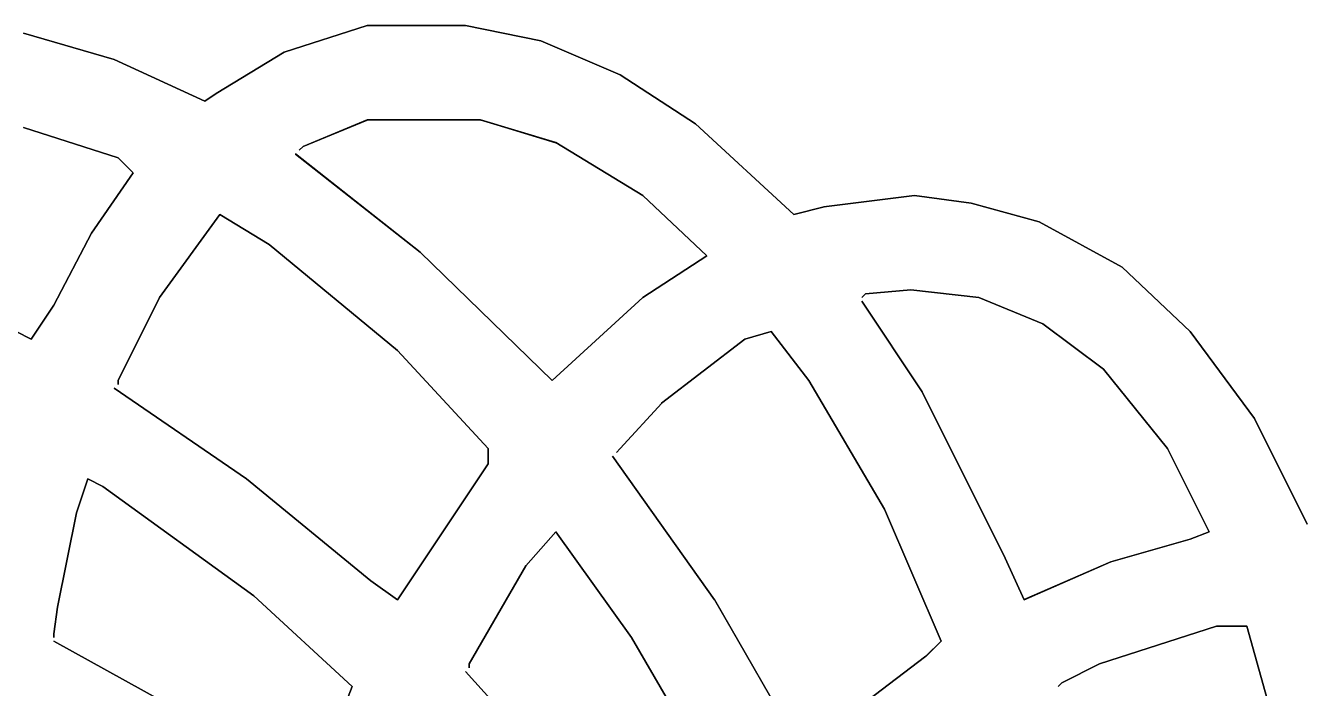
# Model space of a CAD drawing. Header units: metres. Extents: x 513 to 1350, y 518 to 1345.
# Drawn here: x 897.9 to 1190.3, y 1192.5 to 1344.1 of the extents above; entities that cross this region are included whole.
import ezdxf

# ---------------------------------------------------------------- set-up
doc = ezdxf.new("R2010")
doc.units = ezdxf.units.M

msp = doc.modelspace()

# ---------------------------------------------------------------- linework, layer by layer
for points in [[(976.0669, 1344.1266), (976.0653, 1344.1313), (957.05255, 1338.0818), (957.0527, 1338.0819, 0.0001)], [(957.05255, 1338.0818), (976.0669, 1344.1266), (957.0541, 1338.0771), (957.0542, 1338.0773, 0.0001)], [(998.5302, 1344.1257), (998.5302, 1344.1307), (976.0612, 1344.1307), (976.06134, 1344.1309, 0.0001)], [(976.0612, 1344.1307), (998.5302, 1344.1257), (976.0612, 1344.1257), (976.06134, 1344.1259, 0.0001)], [(998.52576, 1344.1311), (1015.80963, 1340.6692), (998.5248, 1344.1262), (998.5249, 1344.1263, 0.0001)], [(1015.80963, 1340.6692), (1015.8106, 1340.6741), (998.52576, 1344.1311), (998.5259, 1344.1312, 0.0001)], [(897.438, 1342.4032), (918.1774, 1336.3491), (897.4366, 1342.3984), (897.4367, 1342.3986, 0.0001)], [(918.1774, 1336.3491), (918.17883, 1336.3539), (897.438, 1342.4032), (897.4381, 1342.4033, 0.0001)], [(1015.80634, 1340.6755), (1033.9531, 1332.8928), (1015.8044, 1340.6709), (1015.8045, 1340.671, 0.0001)], [(1033.9531, 1332.8928), (1033.9551, 1332.8975), (1015.80634, 1340.6755), (1015.80646, 1340.6757, 0.0001)], [(957.05914, 1338.0793), (957.0565, 1338.0836), (941.50024, 1328.5771), (941.50037, 1328.5773, 0.0001)], [(941.50024, 1328.5771), (957.05914, 1338.0793), (941.50287, 1328.5728), (941.503, 1328.5729, 0.0001)], [(918.1745, 1336.3555), (938.91296, 1326.845), (918.1724, 1336.351), (918.17255, 1336.3511, 0.0001)], [(938.91296, 1326.845), (938.91504, 1326.8494), (918.1745, 1336.3555), (918.1746, 1336.3556, 0.0001)], [(1033.9509, 1332.8997), (1051.2324, 1321.6608), (1033.9482, 1332.8955), (1033.9484, 1332.8956, 0.0001)], [(1051.2324, 1321.6608), (1051.2351, 1321.6649), (1033.9509, 1332.8997), (1033.951, 1332.8998, 0.0001)], [(941.50714, 1328.5756), (941.5044, 1328.5797), (938.90826, 1326.8489), (938.9084, 1326.849, 0.0001)], [(938.90826, 1326.8489), (941.50714, 1328.5756), (938.911, 1326.8447), (938.91113, 1326.8448, 0.0001)], [(976.067, 1322.5269), (976.06506, 1322.5315), (961.37244, 1316.4816), (961.37256, 1316.4817, 0.0001)], [(961.37244, 1316.4816), (976.067, 1322.5269), (961.3743, 1316.4769), (961.37445, 1316.477, 0.0001)], [(1001.9862, 1322.5256), (1001.9862, 1322.5308), (976.0612, 1322.5308), (976.06134, 1322.5309, 0.0001)], [(976.0612, 1322.5308), (1001.9862, 1322.5256), (976.0612, 1322.5256), (976.06134, 1322.5258, 0.0001)], [(1001.98206, 1322.5312), (1019.2654, 1317.3411), (1001.9806, 1322.5266), (1001.9807, 1322.5267, 0.0001)], [(1019.2654, 1317.3411), (1019.26685, 1317.3458), (1001.98206, 1322.5312), (1001.9822, 1322.5314, 0.0001)], [(897.4381, 1320.8032), (919.0413, 1313.885), (897.4365, 1320.7986), (897.43665, 1320.7987, 0.0001)], [(919.0413, 1313.885), (919.04285, 1313.8898), (897.4381, 1320.8032), (897.43823, 1320.8033, 0.0001)], [(1051.2316, 1321.6677), (1073.6958, 1300.9247), (1051.2281, 1321.6641), (1051.2283, 1321.6642, 0.0001)], [(1073.6958, 1300.9247), (1073.6992, 1300.9283), (1051.2316, 1321.6677), (1051.2317, 1321.6678, 0.0001)], [(961.3793, 1316.4802), (961.37573, 1316.4838), (960.5082, 1315.6162), (960.5083, 1315.6163, 0.0001)], [(960.5082, 1315.6162), (961.3793, 1316.4802), (960.5117, 1315.6127), (960.51184, 1315.6128, 0.0001)], [(1019.2629, 1317.3477), (1039.1365, 1305.2449), (1019.2603, 1317.3433), (1019.26044, 1317.3434, 0.0001)], [(1039.1365, 1305.2449), (1039.1392, 1305.249), (1019.2629, 1317.3477), (1019.263, 1317.3478, 0.0001)], [(919.0397, 1313.8916), (922.4957, 1310.4286), (919.03613, 1313.8882), (919.03625, 1313.8883, 0.0001)], [(922.4957, 1310.4286), (922.49927, 1310.4321), (919.0397, 1313.8916), (919.0398, 1313.8917, 0.0001)], [(959.64734, 1314.7556), (959.64417, 1314.7517), (988.16016, 1292.2847), (988.1603, 1292.2848, 0.0001)], [(988.16016, 1292.2847), (959.64734, 1314.7556), (988.1632, 1292.2886), (988.1633, 1292.2887, 0.0001)], [(922.4992, 1310.4329), (912.9883, 1296.6074), (922.49506, 1310.4355), (922.4952, 1310.4357, 0.0001)], [(912.9883, 1296.6074), (912.99243, 1296.6047), (922.4992, 1310.4329), (922.4993, 1310.433, 0.0001)], [(1039.1355, 1305.2517), (1053.8239, 1291.4207), (1039.1321, 1305.248), (1039.1322, 1305.2482, 0.0001)], [(1053.8239, 1291.4207), (1053.8273, 1291.4243), (1039.1355, 1305.2517), (1039.1356, 1305.2518, 0.0001)], [(1101.3464, 1305.2461), (1101.346, 1305.2511), (1080.605, 1302.6584), (1080.6051, 1302.6586, 0.0001)], [(1080.605, 1302.6584), (1101.3464, 1305.2461), (1080.6055, 1302.6533), (1080.6056, 1302.6534, 0.0001)], [(1101.3416, 1305.2511), (1114.3059, 1303.5175), (1101.3408, 1305.2461), (1101.341, 1305.2462, 0.0001)], [(1114.3059, 1303.5175), (1114.3065, 1303.5225), (1101.3416, 1305.2511), (1101.3417, 1305.2512, 0.0001)], [(1080.6108, 1302.6543), (1080.6096, 1302.6592), (1073.6926, 1300.93), (1073.6927, 1300.9302, 0.0001)], [(1073.6926, 1300.93), (1080.6108, 1302.6543), (1073.6938, 1300.9252), (1073.694, 1300.9253, 0.0001)], [(1114.302, 1303.5233), (1129.8574, 1299.1973), (1114.3007, 1303.5186), (1114.3008, 1303.5187, 0.0001)], [(1129.8574, 1299.1973), (1129.8588, 1299.2019), (1114.302, 1303.5233), (1114.3021, 1303.5234, 0.0001)], [(942.3712, 1300.9287), (942.3672, 1300.9316), (928.5403, 1281.9197), (928.5404, 1281.9198, 0.0001)], [(928.5403, 1281.9197), (942.3712, 1300.9287), (928.5443, 1281.9167), (928.54443, 1281.9169, 0.0001)], [(942.36694, 1300.9316), (953.6006, 1294.0127), (942.36426, 1300.9274), (942.3644, 1300.9275, 0.0001)], [(953.6006, 1294.0127), (953.60315, 1294.0171), (942.36694, 1300.9316), (942.36707, 1300.9318, 0.0001)], [(1129.8547, 1299.2036), (1148.8647, 1288.8289), (1129.8523, 1299.1992), (1129.8524, 1299.1993, 0.0001)], [(1148.8647, 1288.8289), (1148.8672, 1288.8333), (1129.8547, 1299.2036), (1129.8549, 1299.2037, 0.0001)], [(912.9951, 1296.6091), (904.3484, 1280.1912), (912.9907, 1296.6116), (912.99084, 1296.6117, 0.0001)], [(904.3484, 1280.1912), (904.3528, 1280.1887), (912.9951, 1296.6091), (912.99524, 1296.6093, 0.0001)], [(953.59937, 1294.0198), (982.9761, 1269.8207), (953.5962, 1294.0159), (953.5963, 1294.016, 0.0001)], [(982.9761, 1269.8207), (982.97925, 1269.8246), (953.59937, 1294.0198), (953.5995, 1294.0199, 0.0001)], [(988.15967, 1292.2917), (988.1562, 1292.2882), (1018.3998, 1262.9087), (1018.3999, 1262.9088, 0.0001)], [(1018.3998, 1262.9087), (988.15967, 1292.2917), (1018.4033, 1262.9122), (1018.40344, 1262.9124, 0.0001)], [(1053.8271, 1291.4235), (1039.1323, 1281.9209), (1053.8245, 1291.4276), (1053.8246, 1291.4277, 0.0001)], [(1039.1323, 1281.9209), (1039.135, 1281.9167), (1053.8271, 1291.4235), (1053.8273, 1291.4236, 0.0001)], [(1148.8635, 1288.8358), (1164.4158, 1274.1407), (1148.8601, 1288.8322), (1148.8602, 1288.8323, 0.0001)], [(1164.4158, 1274.1407), (1164.4192, 1274.1444), (1148.8635, 1288.8358), (1148.8636, 1288.8359, 0.0001)], [(928.5471, 1281.9214), (928.5426, 1281.9236), (919.0364, 1262.911), (919.0365, 1262.9111, 0.0001)], [(919.0364, 1262.911), (928.5471, 1281.9214), (919.04083, 1262.9088), (919.04095, 1262.9089, 0.0001)], [(1039.1392, 1281.9202), (1018.39624, 1262.9124), (1039.1357, 1281.9238), (1039.1359, 1281.924, 0.0001)], [(1018.39624, 1262.9124), (1018.39966, 1262.9087), (1039.1392, 1281.9202), (1039.1393, 1281.9203, 0.0001)], [(1090.1152, 1282.7842), (1090.1117, 1282.7877), (1089.2441, 1281.9202), (1089.2443, 1281.9203, 0.0001)], [(1089.2441, 1281.9202), (1090.1152, 1282.7842), (1089.2477, 1281.9167), (1089.2478, 1281.9169, 0.0001)], [(1089.2483, 1281.0597), (1089.2441, 1281.0569), (1103.071, 1260.3168), (1103.0712, 1260.3169, 0.0001)], [(1103.071, 1260.3168), (1089.2483, 1281.0597), (1103.0752, 1260.3196), (1103.0753, 1260.3197, 0.0001)], [(1100.4824, 1283.646), (1100.482, 1283.6509), (1090.109, 1282.7865), (1090.1091, 1282.7866, 0.0001)], [(1090.109, 1282.7865), (1100.4824, 1283.646), (1090.1094, 1282.7815), (1090.1095, 1282.7816, 0.0001)], [(1100.4775, 1283.6511), (1116.0339, 1281.9175), (1100.4769, 1283.646), (1100.477, 1283.6461, 0.0001)], [(1116.0339, 1281.9175), (1116.0345, 1281.9225), (1100.4775, 1283.6511), (1100.4777, 1283.6512, 0.0001)], [(1116.0304, 1281.9236), (1130.7211, 1275.8689), (1116.0284, 1281.919), (1116.0286, 1281.9191, 0.0001)], [(1130.7211, 1275.8689), (1130.723, 1275.8735), (1116.0304, 1281.9236), (1116.0305, 1281.9237, 0.0001)], [(904.3552, 1280.1929), (899.1643, 1272.4155), (904.3511, 1280.1956), (904.3512, 1280.1957, 0.0001)], [(899.1643, 1272.4155), (899.16846, 1272.4126), (904.3552, 1280.1929), (904.35535, 1280.193, 0.0001)], [(1130.7192, 1275.8757), (1144.5442, 1265.5007), (1130.7162, 1275.8718), (1130.7163, 1275.872, 0.0001)], [(1144.5442, 1265.5007), (1144.5474, 1265.5048), (1130.7192, 1275.8757), (1130.7194, 1275.8759, 0.0001)], [(895.71063, 1274.1475), (895.7084, 1274.1431), (899.1688, 1272.4128), (899.16895, 1272.413, 0.0001)], [(899.1688, 1272.4128), (895.71063, 1274.1475), (899.1711, 1272.4172), (899.1712, 1272.4174, 0.0001)], [(1062.4672, 1272.4158), (1062.4641, 1272.4197), (1043.4523, 1257.7286), (1043.4524, 1257.7288, 0.0001)], [(1043.4523, 1257.7286), (1062.4672, 1272.4158), (1043.4553, 1257.7247), (1043.4554, 1257.7249, 0.0001)], [(1068.5148, 1274.1426), (1068.5134, 1274.1472), (1062.4607, 1272.418), (1062.4608, 1272.4181, 0.0001)], [(1062.4607, 1272.418), (1068.5148, 1274.1426), (1062.4619, 1272.4131), (1062.462, 1272.4132, 0.0001)], [(1068.5122, 1274.1477), (1077.1514, 1262.9087), (1068.5083, 1274.1447), (1068.5084, 1274.1448, 0.0001)], [(1077.1514, 1262.9087), (1077.1553, 1262.9119), (1068.5122, 1274.1477), (1068.5123, 1274.1478, 0.0001)], [(1164.4163, 1274.1477), (1179.1033, 1254.2688), (1164.4122, 1274.1448), (1164.4124, 1274.1449, 0.0001)], [(1179.1033, 1254.2688), (1179.1072, 1254.2717), (1164.4163, 1274.1477), (1164.4164, 1274.1478, 0.0001)], [(982.9758, 1269.8278), (1003.7116, 1247.3567), (982.97217, 1269.8243), (982.9723, 1269.8245, 0.0001)], [(1003.7116, 1247.3567), (1003.7153, 1247.3601), (982.9758, 1269.8278), (982.97595, 1269.8279, 0.0001)], [(1144.5442, 1265.5078), (1159.2314, 1247.3567), (1144.5403, 1265.5046), (1144.5404, 1265.5048, 0.0001)], [(1159.2314, 1247.3567), (1159.2354, 1247.3599), (1144.5442, 1265.5078), (1144.5443, 1265.5079, 0.0001)], [(918.17505, 1261.1876), (918.17224, 1261.1835), (948.4164, 1240.4447), (948.4165, 1240.4448, 0.0001)], [(948.4164, 1240.4447), (918.17505, 1261.1876), (948.4192, 1240.4489), (948.4193, 1240.449, 0.0001)], [(919.04224, 1262.9147), (919.03723, 1262.9147), (919.03723, 1262.0457), (919.03735, 1262.0458, 0.0001)], [(919.03723, 1262.0457), (919.04224, 1262.9147), (919.04224, 1262.0457), (919.04236, 1262.0458, 0.0001)], [(1077.1526, 1262.9156), (1094.4309, 1233.5327), (1077.1484, 1262.9131), (1077.1486, 1262.9132, 0.0001)], [(1094.4309, 1233.5327), (1094.4352, 1233.5354), (1077.1526, 1262.9156), (1077.1527, 1262.9158, 0.0001)], [(1043.4592, 1257.7283), (1043.4556, 1257.7317), (1033.9482, 1247.3601), (1033.9484, 1247.3602, 0.0001)], [(1033.9482, 1247.3601), (1043.4592, 1257.7283), (1033.9519, 1247.3567), (1033.952, 1247.3568, 0.0001)], [(1103.073, 1260.3236), (1103.0684, 1260.3214), (1122.0786, 1222.3009), (1122.0787, 1222.301, 0.0001)], [(1122.0786, 1222.3009), (1103.073, 1260.3236), (1122.0831, 1222.3031), (1122.0833, 1222.3032, 0.0001)], [(1179.105, 1254.2756), (1191.1986, 1230.0769), (1179.1003, 1254.2734), (1179.1005, 1254.2736, 0.0001)], [(1191.1986, 1230.0769), (1191.2031, 1230.0791), (1179.105, 1254.2756), (1179.1051, 1254.2758, 0.0001)], [(1003.7092, 1243.9016), (1003.71423, 1243.9016), (1003.71423, 1247.3628), (1003.71436, 1247.3629, 0.0001)], [(1003.71423, 1247.3628), (1003.7092, 1243.9016), (1003.7092, 1247.3628), (1003.70935, 1247.3629, 0.0001)], [(1033.9553, 1247.3602), (1033.9518, 1247.3638), (1033.0842, 1246.4962), (1033.0844, 1246.4963, 0.0001)], [(1033.0842, 1246.4962), (1033.9553, 1247.3602), (1033.0878, 1246.4927), (1033.0879, 1246.4928, 0.0001)], [(1159.2329, 1247.3636), (1168.7346, 1228.3489), (1159.2284, 1247.3615), (1159.2285, 1247.3616, 0.0001)], [(1168.7346, 1228.3489), (1168.7391, 1228.3511), (1159.2329, 1247.3636), (1159.233, 1247.3638, 0.0001)], [(1003.7152, 1243.9048), (982.9723, 1212.7996), (1003.71106, 1243.9077), (1003.7112, 1243.9078, 0.0001)], [(982.9723, 1212.7996), (982.97644, 1212.7968), (1003.7152, 1243.9048), (1003.71533, 1243.9049, 0.0001)], [(1032.2244, 1245.6357), (1032.2202, 1245.6328), (1055.5513, 1212.7968), (1055.5514, 1212.7969, 0.0001)], [(1055.5513, 1212.7968), (1032.2244, 1245.6357), (1055.5552, 1212.7997), (1055.5553, 1212.7998, 0.0001)], [(912.1309, 1240.4497), (912.12616, 1240.4513), (909.5326, 1232.6705), (909.5327, 1232.6707, 0.0001)], [(909.5326, 1232.6705), (912.1309, 1240.4497), (909.53735, 1232.669), (909.5375, 1232.6691, 0.0001)], [(912.12665, 1240.4514), (915.58484, 1238.7168), (912.1244, 1240.447), (912.1245, 1240.4471, 0.0001)], [(915.58484, 1238.7168), (915.5871, 1238.7213), (912.12665, 1240.4514), (912.1268, 1240.4515, 0.0001)], [(948.4154, 1240.4517), (948.41223, 1240.4478), (976.9281, 1217.1167), (976.9282, 1217.1168, 0.0001)], [(976.9281, 1217.1167), (948.4154, 1240.4517), (976.9313, 1217.1206), (976.9314, 1217.1207, 0.0001)], [(915.5832, 1238.7236), (950.1443, 1213.6606), (915.58026, 1238.7196), (915.5804, 1238.7197, 0.0001)], [(950.1443, 1213.6606), (950.1472, 1213.6648), (915.5832, 1238.7236), (915.5833, 1238.7238, 0.0001)], [(909.5387, 1232.6741), (909.5338, 1232.675), (905.2128, 1211.0702), (905.21295, 1211.0703, 0.0001)], [(905.2128, 1211.0702), (909.5387, 1232.6741), (905.2177, 1211.0692), (905.21783, 1211.0693, 0.0001)], [(1094.4331, 1233.5396), (1107.3904, 1203.293), (1094.4285, 1233.5376), (1094.4286, 1233.5377, 0.0001)], [(1107.3904, 1203.293), (1107.395, 1203.2949), (1094.4331, 1233.5396), (1094.4332, 1233.5397, 0.0001)], [(1019.26733, 1228.3524), (1019.26355, 1228.3557), (1012.3482, 1220.5759), (1012.3483, 1220.576, 0.0001)], [(1012.3482, 1220.5759), (1019.26733, 1228.3524), (1012.352, 1220.5726), (1012.3521, 1220.5728, 0.0001)], [(1019.26434, 1228.3557), (1036.5432, 1204.1567), (1019.2603, 1228.3528), (1019.26044, 1228.3529, 0.0001)], [(1036.5432, 1204.1567), (1036.5472, 1204.1597), (1019.26434, 1228.3557), (1019.26447, 1228.3558, 0.0001)], [(1168.739, 1228.3508), (1164.4126, 1226.6257), (1168.7372, 1228.3555), (1168.7373, 1228.3556, 0.0001)], [(1164.4126, 1226.6257), (1164.4143, 1226.6211), (1168.739, 1228.3508), (1168.7391, 1228.351, 0.0001)], [(1164.4188, 1226.6226), (1146.2688, 1221.4419), (1164.4175, 1226.6273), (1164.4176, 1226.6274, 0.0001)], [(1146.2688, 1221.4419), (1146.27, 1221.4373), (1164.4188, 1226.6226), (1164.419, 1226.6227, 0.0001)], [(1012.3551, 1220.5771), (1012.3508, 1220.5796), (999.3883, 1198.1113), (999.3884, 1198.1115, 0.0001)], [(999.3883, 1198.1113), (1012.3551, 1220.5771), (999.3927, 1198.1089), (999.3928, 1198.109, 0.0001)], [(1122.081, 1222.3076), (1122.0764, 1222.3054), (1126.3986, 1212.797), (1126.3987, 1212.7971, 0.0001)], [(1126.3986, 1212.797), (1122.081, 1222.3076), (1126.4031, 1212.7991), (1126.4032, 1212.7992, 0.0001)], [(1146.2751, 1221.439), (1126.3965, 1212.8016), (1146.2732, 1221.4436), (1146.2733, 1221.4437, 0.0001)], [(1126.3965, 1212.8016), (1126.3984, 1212.797), (1146.2751, 1221.439), (1146.2753, 1221.4391, 0.0001)], [(976.9272, 1217.1237), (976.92426, 1217.1196), (982.9763, 1212.7968), (982.97644, 1212.7969, 0.0001)], [(982.9763, 1212.7968), (976.9272, 1217.1237), (982.97925, 1212.8008), (982.9794, 1212.8009, 0.0001)], [(905.2186, 1211.0742), (905.2136, 1211.075), (904.34894, 1205.022), (904.34906, 1205.0221, 0.0001)], [(904.34894, 1205.022), (905.2186, 1211.0742), (904.3539, 1205.0212), (904.354, 1205.0214, 0.0001)], [(950.1437, 1213.6677), (972.6079, 1192.9247), (950.14026, 1213.6641), (950.1404, 1213.6642, 0.0001)], [(972.6079, 1192.9247), (972.6113, 1192.9283), (950.1437, 1213.6677), (950.1438, 1213.6678, 0.0001)], [(1055.5527, 1212.8037), (1055.5483, 1212.8013), (1075.4229, 1178.2368), (1075.423, 1178.2369, 0.0001)], [(1075.4229, 1178.2368), (1055.5527, 1212.8037), (1075.4272, 1178.2393), (1075.4274, 1178.2394, 0.0001)], [(904.35425, 1205.0266), (904.34924, 1205.0266), (904.34924, 1204.1577), (904.34937, 1204.1578, 0.0001)], [(904.34924, 1204.1577), (904.35425, 1205.0266), (904.35425, 1204.1577), (904.3544, 1204.1578, 0.0001)], [(1170.4669, 1206.7507), (1170.4653, 1206.7554), (1143.6765, 1198.1138), (1143.6766, 1198.1139, 0.0001)], [(1143.6765, 1198.1138), (1170.4669, 1206.7507), (1143.6782, 1198.1091), (1143.6783, 1198.1093, 0.0001)], [(1177.3783, 1206.7498), (1177.3783, 1206.7548), (1170.4612, 1206.7548), (1170.4613, 1206.7549, 0.0001)], [(1170.4612, 1206.7548), (1177.3783, 1206.7498), (1170.4612, 1206.7498), (1170.4613, 1206.7499, 0.0001)], [(1177.3774, 1206.7554), (1183.4221, 1185.1492), (1177.3728, 1206.7539), (1177.3729, 1206.754, 0.0001)], [(1183.4221, 1185.1492), (1183.4268, 1185.1506), (1177.3774, 1206.7554), (1177.3776, 1206.7555, 0.0001)], [(904.3508, 1203.2996), (904.3484, 1203.2952), (937.18475, 1185.1488), (937.1849, 1185.1489, 0.0001)], [(937.18475, 1185.1488), (904.3508, 1203.2996), (937.1872, 1185.1532), (937.1873, 1185.1533, 0.0001)], [(1036.5447, 1204.1636), (1058.143, 1167.0048), (1036.5403, 1204.1611), (1036.5404, 1204.1613, 0.0001)], [(1058.143, 1167.0048), (1058.1472, 1167.0073), (1036.5447, 1204.1636), (1036.5448, 1204.1637, 0.0001)], [(1107.3953, 1203.2963), (1103.9323, 1199.8403), (1107.3918, 1203.2998), (1107.392, 1203.2999, 0.0001)], [(1103.9323, 1199.8403), (1103.9358, 1199.8367), (1107.3953, 1203.2963), (1107.3954, 1203.2964, 0.0001)], [(1103.9393, 1199.8398), (1075.4202, 1178.2407), (1103.9363, 1199.8438), (1103.9364, 1199.8439, 0.0001)], [(1075.4202, 1178.2407), (1075.4233, 1178.2366), (1103.9393, 1199.8398), (1103.9395, 1199.84, 0.0001)], [(998.52795, 1196.3877), (998.52423, 1196.3844), (1022.7196, 1169.5967), (1022.7197, 1169.5968, 0.0001)], [(1022.7196, 1169.5967), (998.52795, 1196.3877), (1022.72327, 1169.6001), (1022.7234, 1169.6002, 0.0001)], [(999.3943, 1198.1147), (999.3893, 1198.1147), (999.3893, 1197.2457), (999.3894, 1197.2458, 0.0001)], [(999.3893, 1197.2457), (999.3943, 1198.1147), (999.3943, 1197.2457), (999.3944, 1197.2458, 0.0001)], [(1143.6831, 1198.1111), (1143.6809, 1198.1156), (1135.0364, 1193.7935), (1135.0365, 1193.7936, 0.0001)], [(1135.0364, 1193.7935), (1143.6831, 1198.1111), (1135.0386, 1193.7888), (1135.0387, 1193.789, 0.0001)], [(1135.0433, 1193.7922), (1135.0398, 1193.7958), (1134.1722, 1192.9282), (1134.1724, 1192.9283, 0.0001)], [(1134.1722, 1192.9282), (1135.0433, 1193.7922), (1134.1758, 1192.9248), (1134.1759, 1192.9249, 0.0001)], [(972.61096, 1192.9297), (966.5565, 1177.3748), (972.6063, 1192.9314), (972.60645, 1192.9315, 0.0001)], [(966.5565, 1177.3748), (966.56116, 1177.373), (972.61096, 1192.9297), (972.6111, 1192.9298, 0.0001)]]:
    msp.add_3dface(points)

doc.saveas('drawing.dxf')
